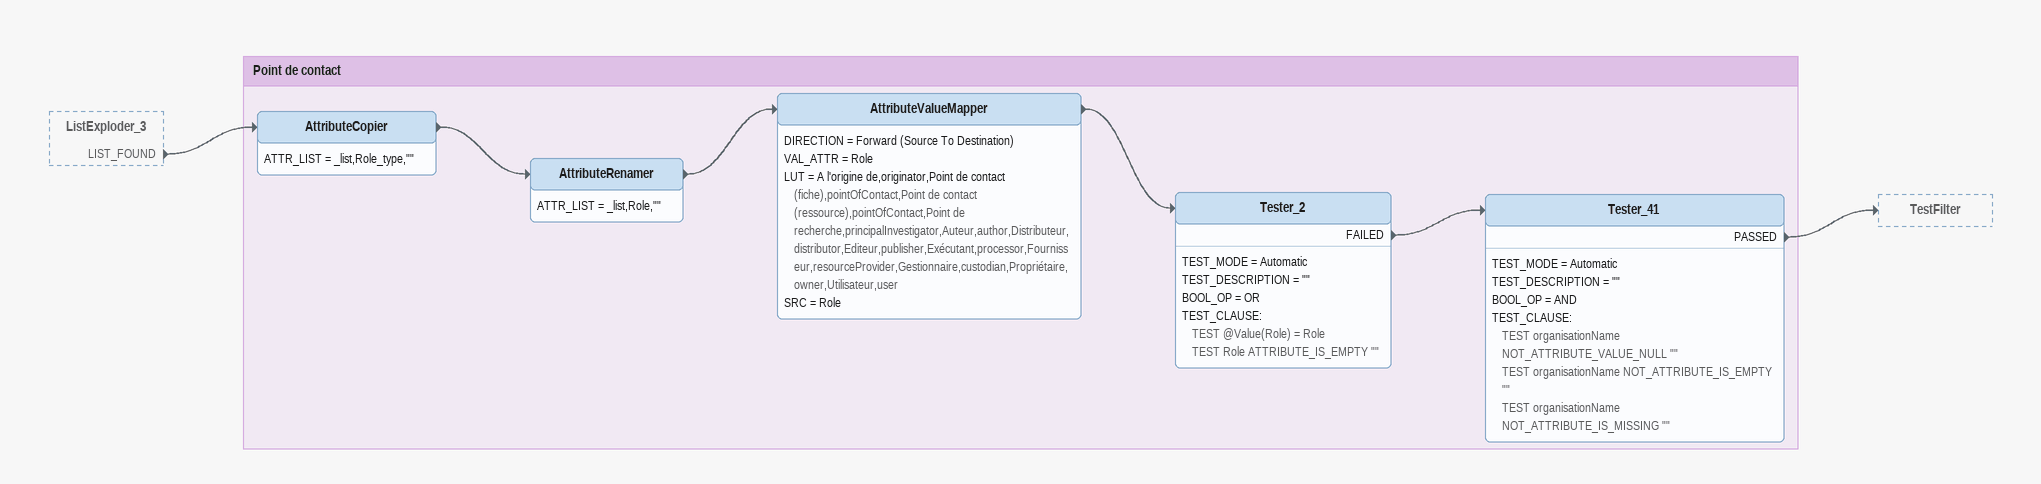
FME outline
ListExploder_3 [outside]
    LIST_FOUND -> AttributeCopier

Bookmark: Point de contact
AttributeCopier
    ATTR_LIST = _list,Role_type,""
    -> AttributeRenamer
AttributeRenamer
    ATTR_LIST = _list,Role,""
    -> AttributeValueMapper
AttributeValueMapper
    DIRECTION = Forward (Source To Destination)
    VAL_ATTR = Role
    LUT = A l'origine de,originator,Point de contact (fiche),pointOfContact,Point de contact (ressource),pointOfContact,Point de recherche,principalInvestigator,Auteur,author,Distributeur,distributor,Editeur,publisher,Exécutant,processor,Fournisseur,resourceProvider,Gestionnaire,custodian,Propriétaire,owner,Utilisateur,user
    SRC = Role
    -> Tester_2
Tester_2
    TEST_MODE = Automatic
    TEST_DESCRIPTION = ""
    BOOL_OP = OR
    TEST_CLAUSE:
      TEST @Value(Role) = Role
      TEST Role ATTRIBUTE_IS_EMPTY ""
    FAILED -> Tester_41
Tester_41
    TEST_MODE = Automatic
    TEST_DESCRIPTION = ""
    BOOL_OP = AND
    TEST_CLAUSE:
      TEST organisationName NOT_ATTRIBUTE_VALUE_NULL ""
      TEST organisationName NOT_ATTRIBUTE_IS_EMPTY ""
      TEST organisationName NOT_ATTRIBUTE_IS_MISSING ""
    PASSED -> TestFilter
